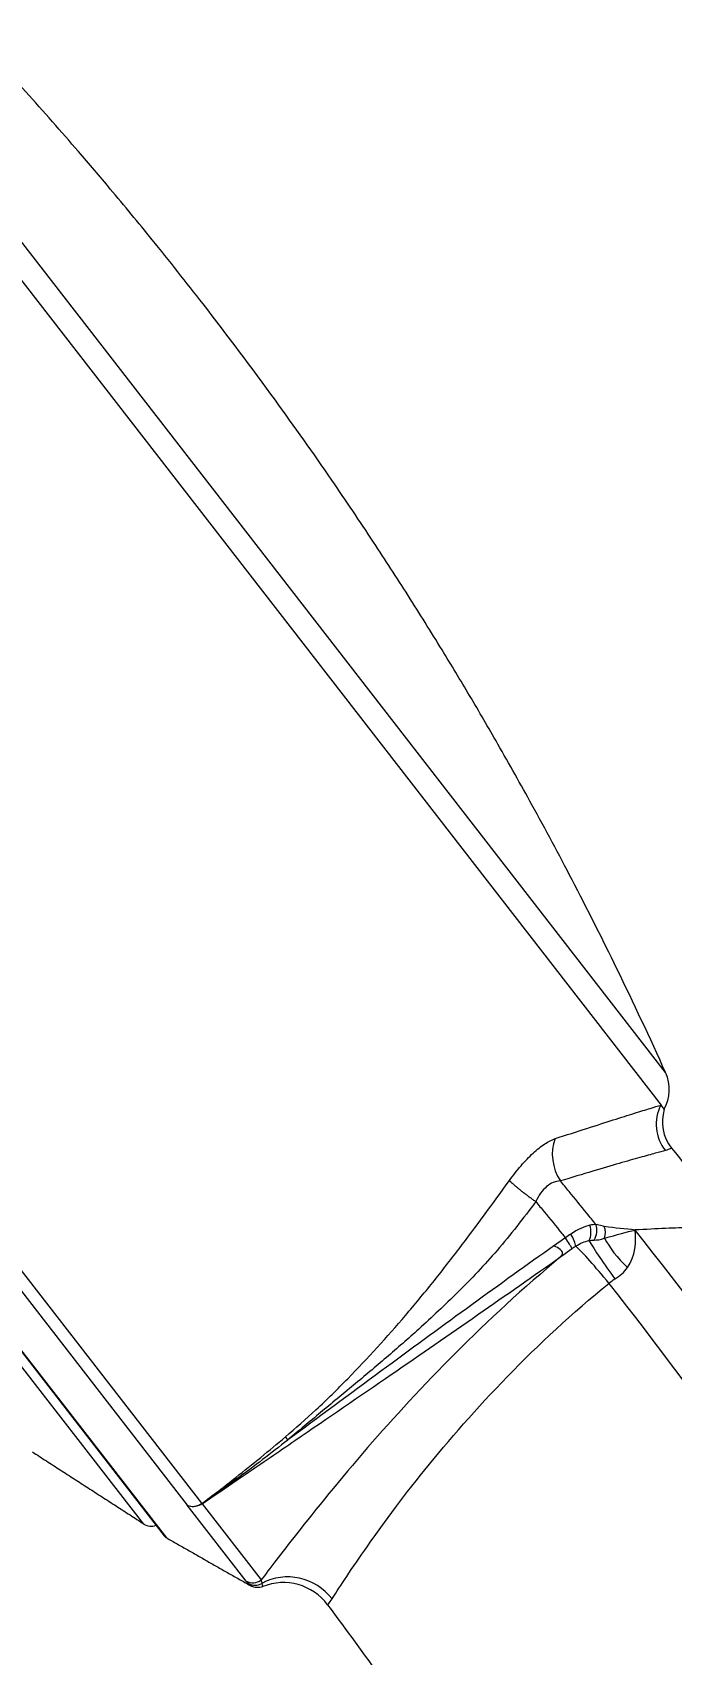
# Model space of a CAD drawing. Extents: x 0 to 3160, y 0 to 2315.
# Drawn here: x 2080.6 to 2103.7, y 914.2 to 973 of the extents above; entities that cross this region are included whole.
import ezdxf

# ---------------------------------------------------------------- set-up
doc = ezdxf.new("R2010")
doc.units = 0
doc.header["$LTSCALE"] = 10
doc.header["$MEASUREMENT"] = 0
doc.header["$PDMODE"] = 3
doc.header["$PDSIZE"] = -10
doc.layers.get('0').update_dxf_attribs({"linetype": 'CONTINUOUS'})
doc.layers.get('DEFPOINTS').update_dxf_attribs({"linetype": 'CONTINUOUS'})
doc.styles.add('Daelim Dimension', font='')
doc.styles.get('Daelim Dimension').set_extended_font_data('나눔고딕')
doc.dimstyles.new('DEFAULT', dxfattribs={"dimscale": 2, "dimtxt": 2, "dimasz": 2, "dimexe": 0, "dimexo": 2, "dimgap": 1, "dimtad": 1, "dimdec": 1, "dimzin": 9, "dimdsep": 46, "dimtxsty": 'Daelim Dimension', "dimcen": 0.5, "dimclrd": 252, "dimclre": 252, "dimclrt": 3, "dimadec": 1, "dimazin": 0, "dimtfac": 1, "dimtdec": 1, "dimtix": 1, "dimtmove": 0, "dimatfit": 3, "dimfxl": 1, "dimtolj": 1, "dimtzin": 1, "dimlwd": 9, "dimlwe": 9, "dimarcsym": 0})

# ---------------------------------------------------------------- blocks, each defined once
blk = doc.blocks.new('*D5')
at = {"color": 5, "lineweight": 9, "ltscale": 0.5, "transparency": 16777216}
for p, q in [((1789.009, 1292.393), (2410.473, 1292.393)), ((2408.473, 521.732), (2408.473, 1284.393)), ((2213.705, 513.732), (2410.473, 513.732))]:
    blk.add_line(p, q, dxfattribs=at)
at = {"color": 5, "ltscale": 0.5, "transparency": 16777216}
for points in [[(2407.14, 1284.393), (2409.807, 1284.393), (2408.473, 1292.393)], [(2407.14, 521.732), (2409.807, 521.732), (2408.473, 513.732)]]:
    blk.add_solid(points, dxfattribs=at)
at = {"layer": 'DEFPOINTS', "color": 0, "ltscale": 0.5, "transparency": 16777216}
for p in [(1785.009, 1292.393), (2408.473, 1292.393), (2209.705, 513.732)]:
    blk.add_point(p, dxfattribs=at)
at = {"color": 7, "ltscale": 0.5, "transparency": 16777216, "insert": (2392.768, 927.513), "char_height": 20, "attachment_point": 5, "rotation": 90, "style": 'Daelim Dimension'}
blk.add_mtext('\\A1;(1140)', dxfattribs=at)

msp = doc.modelspace()

# ---------------------------------------------------------------- linework, layer by layer
at = {"color": 7, "linetype": 'Continuous', "lineweight": 13}
for p, q in [((2062.643, 986.585), (2103.349, 934.108)), ((2103.516, 935.285), (2063.944, 986.301)), ((2086.709, 919.68), (2042.389, 976.816)), ((2042.209, 976.297), (2086.178, 919.611)), ((2084.605, 918.92), (2043.39, 972.054)), ((2064.272, 945.7), (2085.43, 918.424)), ((2088.316, 916.858), (2086.182, 919.609)), ((2086.717, 919.66), (2088.858, 916.9))]:
    msp.add_line(p, q, dxfattribs=at)
at = {"color": 7, "linetype": 'Continuous', "lineweight": 18}
for p, q in [((2043.166, 972.876), (2085.346, 918.498)), ((2086.182, 919.609), (2086.178, 919.611)), ((2086.661, 919.642), (2086.666, 919.637)), ((2088.913, 916.662), (2088.914, 916.66))]:
    msp.add_line(p, q, dxfattribs=at)
for centre, radius, start, end in [((2102.149, 934.668), 1.5, 331.57169, 24.2837), ((2104.896, 933.493), 1.5, 162.11647, 219.10342), ((2084.865, 919.347), 0.5, 238.70109, 291.53686), ((2085.583, 918.682), 0.3, 217.79947, 239.28493), ((2089.663, 914.805), 2, 36.67826, 112.01393)]:
    msp.add_arc(centre, radius, start, end, dxfattribs=at)
at = {"color": 7, "linetype": 'Continuous', "lineweight": 18, "extrusion": (-1e-16, 0, -1)}
msp.add_arc((-2088.726, 917.123), 0.5, 247.98607, 298.57643, dxfattribs=at)
at = {"color": 7, "linetype": 'Continuous', "lineweight": 13}
for centre, major_axis, ratio, start_param, end_param in [((2104.663, 933.4), (0.421, -1.44), 0.990409, 3.938422, 5.107345), ((2100.7, 932.184), (0.449, -1.431), 0.845009, 3.953017, 5.044547), ((2099.986, 929.356), (0.25, -0.433), 0.241791, 0.465728, 1.609611), ((2100.657, 929.508), (-0.108, -0.488), 0.728057, 1.102948, 2.311081), ((2101.339, 927.558), (-1.26, 1.553), 0.07539, 4.709308, 5.830934), ((2089.865, 915.045), (-1.615, 1.179), 0.972943, 4.421123, 5.84877), ((2088.556, 917.296), (0.395, 0.306), 0.995323, 3.553142, 4.703662), ((2088.637, 917.209), (0.344, 0.362), 0.994828, 3.402967, 4.41939)]:
    msp.add_ellipse(centre, major_axis=major_axis, ratio=ratio, start_param=start_param, end_param=end_param, dxfattribs=at)
at = {"color": 7, "linetype": 'Continuous', "lineweight": 18}
for centre, major_axis, ratio, start_param, end_param in [((2100.483, 929.522), (0.022, -0.5), 0.658101, 0.827819, 2.023829), ((2100.955, 929.439), (-0.086, -0.493), 0.754515, 1.387842, 2.281452), ((2101.766, 927.885), (-1.171, 1.621), 0.059104, 0.58893, 1.575202), ((2102.704, 928.671), (-1.467, 1.359), 0.361279, 0.764358, 1.515616), ((2088.027, 920.508), (0.095, -0.121), 0.06588, 3.583979, 4.233587), ((2086.43, 920.035), (-0.395, -0.306), 0.902957, 0.411505, 1.57674), ((2086.433, 920.033), (-0.395, -0.306), 0.902957, 0.411549, 1.45248), ((2055.789, 959.004), (43.775, 33.955), 0.902958, 4.717243, 4.718332)]:
    msp.add_ellipse(centre, major_axis=major_axis, ratio=ratio, start_param=start_param, end_param=end_param, dxfattribs=at)
for points, knots in [([(2086.753, 963.138), (2086.146, 963.921), (2085.038, 965.318), (2083.523, 967.153), (2082.314, 968.574), (2081.292, 969.748), (2080.328, 970.831), (2079.342, 971.917), (2078.128, 973.224), (2076.507, 974.922), (2074.278, 977.164), (2071.441, 979.875), (2067.954, 983.005), (2065.361, 985.167), (2063.944, 986.301)], [0, 0, 0, 0, 0.091203, 0.164228, 0.219022, 0.26303, 0.307492, 0.352519, 0.398108, 0.471724, 0.568695, 0.689131, 0.832952, 1, 1, 1, 1]), ([(2103.516, 935.285), (2102.947, 936.548), (2101.846, 938.892), (2100.219, 942.12), (2098.769, 944.83), (2097.523, 947.05), (2096.432, 948.921), (2095.351, 950.715), (2094.192, 952.571), (2092.863, 954.625), (2091.269, 956.992), (2089.226, 959.881), (2087.645, 961.988), (2086.753, 963.138)], [0, 0, 0, 0, 0.127492, 0.238457, 0.332806, 0.410489, 0.472843, 0.532186, 0.603305, 0.674314, 0.75745, 0.866048, 1, 1, 1, 1]), ([(2097.854, 931.373), (2097.994, 931.558), (2098.271, 931.925), (2098.714, 932.376), (2099.145, 932.731), (2099.392, 932.84), (2099.514, 932.894)], [0, 0, 0, 0, 0.255199, 0.507298, 0.755172, 1, 1, 1, 1]), ([(2103.509, 932.461), (2103.397, 932.43), (2103.17, 932.368), (2102.604, 932.213), (2101.851, 931.999), (2100.899, 931.721), (2100.107, 931.48), (2099.704, 931.358)], [0, 0, 0, 0, 0.186365, 0.379415, 0.579269, 0.786065, 1, 1, 1, 1]), ([(2098.812, 930.608), (2098.913, 930.486), (2099.014, 930.364), (2099.329, 929.98), (2099.543, 929.719), (2099.799, 929.404), (2099.841, 929.351), (2099.884, 929.298)], [0, 0, 0, 0, 0.280463, 0.280463, 0.87932, 0.87932, 1, 1, 1, 1]), ([(2101.293, 929.711), (2101.264, 929.716), (2101.234, 929.723), (2101.133, 929.746), (2101.062, 929.764), (2100.992, 929.779)], [0, 0, 0, 0, 0.300602, 0.300602, 1, 1, 1, 1]), ([(2143.05, 802.229), (2143.113, 824.96), (2140.097, 847.683), (2130.135, 880.311), (2125.944, 890.836), (2115.623, 911.036), (2109.501, 920.671), (2102.407, 929.58)], [0, 0, 0, 0, 0.5, 0.5, 0.75, 0.75, 1, 1, 1, 1]), ([(2099.471, 929.008), (2097.512, 927.62), (2095.495, 926.151), (2092.289, 923.795), (2091.152, 922.954), (2089.936, 922.055), (2089.879, 922.014), (2089.822, 921.972)], [0, 0, 0, 0, 0.640474, 0.640474, 0.983248, 0.983248, 1, 1, 1, 1]), ([(2099.72, 928.617), (2099.75, 928.659), (2099.812, 928.749), (2099.696, 928.894), (2099.554, 928.966), (2099.471, 929.008)], [0, 0, 0, 0, 0.266102, 0.573528, 1, 1, 1, 1]), ([(2091.428, 916.212), (2091.63, 916.527), (2092.042, 917.166), (2093.185, 918.803), (2093.927, 919.818), (2096.524, 923.045), (2098.822, 925.505), (2101.46, 927.648)], [0, 0, 0, 0, 0.25, 0.25, 0.5, 0.5, 1, 1, 1, 1]), ([(2086.666, 919.637), (2086.885, 919.801), (2087.312, 920.123), (2087.733, 920.454), (2087.938, 920.615)], [0, 0, 0, 0, 0.51239, 1, 1, 1, 1]), ([(2086.666, 919.637), (2086.666, 919.636), (2086.666, 919.636), (2086.667, 919.636), (2086.667, 919.636), (2086.668, 919.636), (2086.669, 919.636), (2086.673, 919.637), (2086.676, 919.638), (2086.684, 919.642), (2086.69, 919.645), (2086.695, 919.648)], [0, 0, 0, 0, 0.036975, 0.036975, 0.084911, 0.084911, 0.173029, 0.173029, 0.465347, 0.465347, 1, 1, 1, 1]), ([(2086.695, 919.648), (2086.697, 919.649), (2086.699, 919.65), (2086.705, 919.653), (2086.709, 919.655), (2086.714, 919.658), (2086.716, 919.659), (2086.717, 919.66)], [0, 0, 0, 0, 0.241366, 0.241366, 0.823214, 0.823214, 1, 1, 1, 1]), ([(2091.267, 916), (2092.606, 914.203), (2095.62, 909.941), (2099.166, 904.278), (2102.039, 899.185), (2104.056, 895.35), (2105.932, 891.518), (2108.245, 886.443), (2110.835, 880.101), (2113.599, 872.214), (2116.09, 863.75), (2117.762, 856.732), (2118.774, 851.674), (2119.419, 848.191), (2120.161, 843.643), (2120.907, 838.008), (2121.49, 832.325), (2121.902, 826.726), (2122.15, 821.348), (2122.254, 816.319), (2122.243, 811.775), (2122.155, 807.843), (2122.031, 804.654), (2121.941, 802.919), (2121.902, 802.215), (2121.895, 802.087)], [0, 0, 0, 0, 0.056439, 0.131201, 0.168582, 0.205963, 0.243344, 0.280725, 0.355487, 0.430249, 0.50501, 0.579772, 0.598463, 0.617153, 0.654534, 0.691915, 0.729296, 0.766677, 0.804058, 0.841439, 0.87882, 0.916201, 0.953582, 0.990962, 1, 1, 1, 1])]:
    msp.add_open_spline(points, degree=3, knots=knots, dxfattribs=at)
at = {"color": 7, "linetype": 'Continuous', "lineweight": 13}
for points, knots in [([(2099.514, 932.894), (2099.909, 933.021), (2100.69, 933.272), (2101.641, 933.575), (2102.407, 933.817), (2102.995, 934), (2103.231, 934.072), (2103.349, 934.108)], [0, 0, 0, 0, 0.208256, 0.411317, 0.610219, 0.806062, 1, 1, 1, 1]), ([(2103.732, 932.547), (2103.724, 932.541), (2103.709, 932.529), (2103.576, 932.484), (2103.509, 932.461)], [0, 0, 0, 0, 0.499971, 1, 1, 1, 1]), ([(2089.737, 922.085), (2090.109, 922.409), (2090.886, 923.086), (2092.361, 924.534), (2093.766, 926.082), (2095.08, 927.675), (2096.35, 929.296), (2097.253, 930.543), (2097.854, 931.373)], [0, 0, 0, 0, 0.120079, 0.250381, 0.501072, 0.626288, 0.751115, 1, 1, 1, 1]), ([(2099.704, 931.358), (2099.619, 931.347), (2099.459, 931.326), (2099.202, 931.168), (2098.974, 930.927), (2098.866, 930.715), (2098.812, 930.608)], [0, 0, 0, 0, 0.274281, 0.516803, 0.755173, 1, 1, 1, 1]), ([(2100.992, 929.779), (2100.882, 929.916), (2100.771, 930.053), (2100.446, 930.454), (2100.231, 930.717), (2099.911, 931.106), (2099.808, 931.232), (2099.704, 931.358)], [0, 0, 0, 0, 0.259237, 0.259237, 0.759351, 0.759351, 1, 1, 1, 1]), ([(2098.812, 930.608), (2098.355, 930.008), (2097.475, 928.854), (2096.024, 927.341), (2094.669, 926.065), (2093.401, 924.956), (2092.208, 923.955), (2091.01, 922.967), (2090.218, 922.303), (2089.822, 921.972)], [0, 0, 0, 0, 0.180769, 0.347878, 0.502293, 0.627441, 0.75204, 0.876133, 1, 1, 1, 1]), ([(2105.98, 929.72), (2105.961, 929.72), (2105.924, 929.72), (2105.623, 929.715), (2105.136, 929.702), (2104.439, 929.677), (2103.545, 929.639), (2102.788, 929.602), (2102.405, 929.583)], [0, 0, 0, 0, 0.157597, 0.318341, 0.482591, 0.6507, 0.823036, 1, 1, 1, 1]), ([(2087.994, 920.528), (2088.091, 920.594), (2088.187, 920.66), (2088.889, 921.138), (2089.489, 921.547), (2091.27, 922.764), (2092.434, 923.561), (2095.707, 925.813), (2097.757, 927.235), (2099.721, 928.616)], [0, 0, 0, 0, 0.023071, 0.023071, 0.168021, 0.168021, 0.45792, 0.45792, 1, 1, 1, 1]), ([(2099.721, 928.616), (2096.998, 926.353), (2094.605, 923.873), (2091.714, 920.538), (2090.833, 919.448), (2089.591, 917.867), (2089.149, 917.286), (2088.858, 916.901)], [0, 0, 0, 0, 0.513419, 0.513419, 0.78575, 0.78575, 1, 1, 1, 1]), ([(2101.46, 927.648), (2108.335, 918.886), (2114.358, 909.375), (2124.468, 889.478), (2128.576, 879.104), (2135.066, 857.681), (2137.415, 846.761), (2140.536, 824.604), (2141.297, 813.415), (2141.298, 802.253)], [0, 0, 0, 0, 0.25, 0.25, 0.5, 0.5, 0.75, 0.75, 1, 1, 1, 1]), ([(2087.938, 920.615), (2088.241, 920.856), (2088.848, 921.338), (2089.441, 921.836), (2089.737, 922.085)], [0, 0, 0, 0, 0.500527, 1, 1, 1, 1]), ([(2088.883, 916.776), (2088.892, 916.742), (2088.909, 916.678), (2088.912, 916.666), (2088.913, 916.662)], [0, 0, 0, 0, 0.526201, 1, 1, 1, 1])]:
    msp.add_open_spline(points, degree=3, knots=knots, dxfattribs=at)
at = {"color": 7, "linetype": 'Continuous', "lineweight": 18}
for points, degree in [([(2103.468, 933.954), (2103.468, 933.954), (2103.428, 934.006), (2103.349, 934.108)], 3), ([(2103.732, 932.547), (2104.491, 931.612), (2105.241, 930.67), (2105.98, 929.72)], 3), ([(2102.407, 929.58), (2102.057, 929.615), (2101.69, 929.643), (2101.293, 929.711)], 3), ([(2101.305, 929.285), (2101.765, 929.406), (2102.107, 929.508), (2102.407, 929.58)], 3), ([(2102.132, 928.217), (2102.413, 928.632), (2102.47, 929.16), (2102.407, 929.58)], 3), ([(2099.885, 929.298), (2099.746, 929.202), (2099.608, 929.105), (2099.47, 929.008)], 3), ([(2100.925, 929.218), (2101.033, 929.222), (2101.155, 929.213), (2101.305, 929.285)], 3), ([(2089.822, 921.971), (2089.222, 921.493), (2088.607, 921.021), (2087.976, 920.559)], 3), ([(2080.57, 921.538), (2084.611, 918.93)], 1), ([(2087.976, 920.559), (2087.555, 920.252), (2087.127, 919.95), (2086.695, 919.648)], 3), ([(2086.717, 919.66), (2087.145, 919.951), (2087.571, 920.24), (2087.994, 920.528)], 3), ([(2085.43, 918.424), (2088.505, 916.674)], 1), ([(2088.397, 916.77), (2088.369, 916.797), (2088.339, 916.828), (2088.316, 916.858)], 3), ([(2088.487, 916.684), (2088.487, 916.684), (2088.458, 916.712), (2088.397, 916.77)], 3)]:
    msp.add_open_spline(points, degree=degree, dxfattribs=at)
at = {"color": 7, "linetype": 'Continuous', "lineweight": 13}
msp.add_rational_spline([(2097.854, 931.373), (2098.112, 931.108), (2098.812, 930.608)], [1, 0.848701129069, 1], degree=2, dxfattribs=at)
for points in [[(2100.08, 929.433), (2100.015, 929.39), (2099.949, 929.345), (2099.885, 929.298)], [(2100.769, 929.754), (2100.568, 929.709), (2100.33, 929.595), (2100.08, 929.433)], [(2100.992, 929.779), (2100.924, 929.78), (2100.85, 929.772), (2100.769, 929.754)], [(2102.405, 929.583), (2102.405, 929.582), (2102.406, 929.581), (2102.407, 929.58)], [(2099.721, 928.616), (2099.855, 928.714), (2099.989, 928.811), (2100.124, 928.908)], [(2100.124, 928.908), (2100.091, 928.982), (2099.993, 929.141), (2099.884, 929.298)], [(2100.124, 928.908), (2100.168, 928.939), (2100.212, 928.969), (2100.256, 928.996)], [(2100.256, 928.996), (2100.425, 929.101), (2100.592, 929.172), (2100.739, 929.195)], [(2100.739, 929.195), (2100.804, 929.208), (2100.865, 929.215), (2100.925, 929.218)], [(2101.676, 927.809), (2101.853, 927.926), (2102.017, 928.048), (2102.132, 928.217)], [(2101.46, 927.648), (2101.529, 927.706), (2101.601, 927.76), (2101.676, 927.809)], [(2088.858, 916.901), (2088.866, 916.859), (2088.875, 916.817), (2088.883, 916.776)], [(2091.267, 916), (2091.267, 916), (2091.331, 916.061), (2091.428, 916.212)]]:
    msp.add_open_spline(points, degree=3, dxfattribs=at)
at = {"color": 7, "linetype": 'Continuous', "lineweight": 18}
for points, weights in [([(2089.737, 922.085), (2089.758, 922.047), (2089.822, 921.972)], [1, 0.840790855259, 1]), ([(2087.994, 920.528), (2087.989, 920.538), (2087.976, 920.559)], [1, 0.906701339219, 0.91764094632])]:
    msp.add_rational_spline(points, weights, degree=2, dxfattribs=at)

# ---------------------------------------------------------------- dimensions: what is measured, and where the dimension line sits
at = {"color": 5, "ltscale": 0.5}
dim = msp.add_linear_dim(base=(2408.473, 1292.393), p1=(2209.705, 513.732), p2=(1785.009, 1292.393), angle=90, text='(1140)', dimstyle='DEFAULT', override={"dimtxt": 10, "dimasz": 4, "dimexe": 1, "dimdec": 0, "dimclrd": 5, "dimclre": 5, "dimclrt": 7}, dxfattribs=at)
dim.commit()
dim.dimension.update_dxf_attribs({"geometry": '*D5', "text_midpoint": (2408.473, 927.513), "dimtype": 160})

doc.saveas('drawing.dxf')
